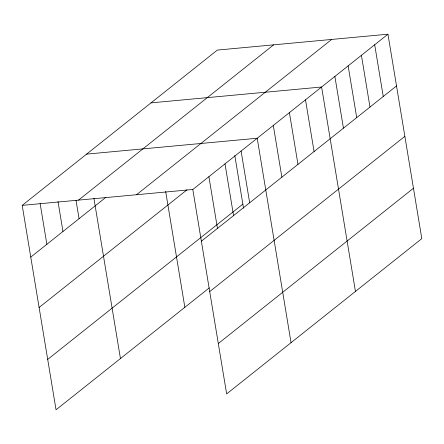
<?xml version="1.0" encoding="UTF-8"?>
<svg xmlns="http://www.w3.org/2000/svg" width="444" height="444" viewBox="0 0 444 444"><rect width="100%" height="100%" fill="white"/><g stroke="black" fill="none" stroke-linecap="round" stroke-linejoin="round"><path stroke-width="0.67" d="M209.263 287.879L56.044 409.795L22.2 205.367L217.355 50.078L387.956 34.205L421.8 238.633L226.645 393.922L192.801 189.488L387.956 34.205M78.499 200.127L273.654 44.838M30.764 257.104L105.9 197.319M136.502 194.727L331.657 39.444M39.105 307.492L187.018 189.799M47.702 359.407L242.857 204.123M201.365 241.225L396.52 85.936M209.707 291.614L404.861 136.33M218.304 343.534L413.458 188.245M151.004 102.875L321.606 87.002L355.45 291.431M86.602 154.124L257.204 138.245L291.048 342.674M22.2 205.367L192.801 189.488M374.686 44.761L383.25 96.498M361.416 55.322L369.98 107.06M348.146 65.879L356.71 117.616M334.876 76.44L343.44 128.177M305.505 99.811L314.069 151.548M289.405 112.621L297.968 164.358M273.304 125.436L281.868 177.173M241.103 151.054L249.667 202.791M234.826 155.622L243.534 208.208M225.003 163.869L233.566 215.601M208.902 176.679L217.466 228.416M165.656 191.386L184.848 307.309M93.928 198.368L120.446 358.552M76.024 200.288L79.065 218.67M58.009 201.526L62.965 231.479M40.104 203.446L46.864 244.294"/></g></svg>
